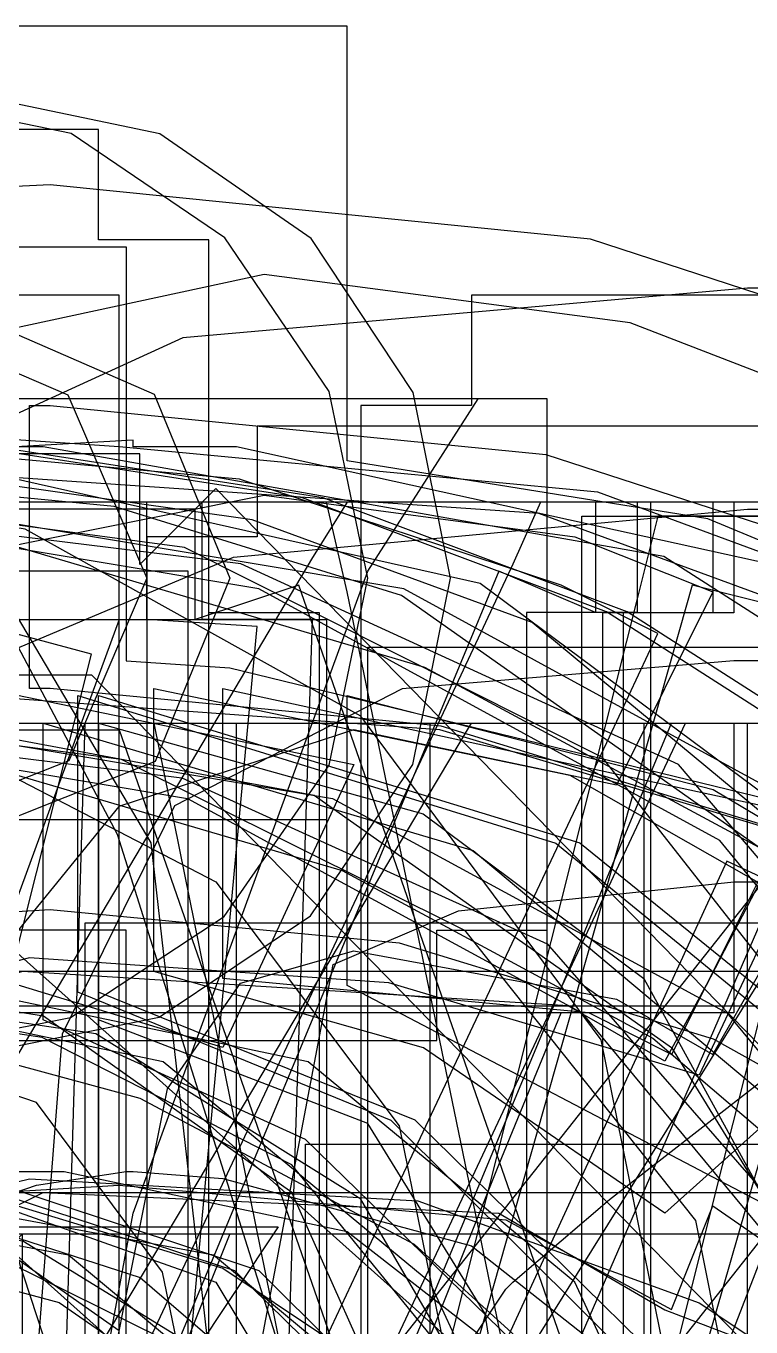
# Model space of a CAD drawing. Extents: x -3.32 to 3.32, y -1.71 to 5.73.
# Drawn here: x 0.181 to 1.107, y 4.067 to 5.729 of the extents above; entities that cross this region are included whole.
import ezdxf

# ---------------------------------------------------------------- set-up
doc = ezdxf.new("R2010")
doc.units = 0
doc.layers.get('0').update_dxf_attribs({"linetype": 'CONTINUOUS'})
for name, color, linetype in [('!', 7, 'CONTINUOUS'), ('#', 7, 'CONTINUOUS'), ('$', 7, 'CONTINUOUS'), ('%', 7, 'CONTINUOUS'), ('&', 7, 'CONTINUOUS'), ("'", 7, 'CONTINUOUS'), ('(', 7, 'CONTINUOUS'), (')', 7, 'CONTINUOUS'), ('1', 7, 'CONTINUOUS'), ('2', 7, 'CONTINUOUS'), ('3', 7, 'CONTINUOUS'), ('4', 7, 'CONTINUOUS'), ('5', 7, 'CONTINUOUS'), ('6', 7, 'CONTINUOUS'), ('7', 7, 'CONTINUOUS'), ('8', 7, 'CONTINUOUS'), ('9', 7, 'CONTINUOUS'), ('@', 7, 'CONTINUOUS'), ('[', 7, 'CONTINUOUS'), (']', 7, 'CONTINUOUS'), ('^', 7, 'CONTINUOUS'), ('A', 7, 'CONTINUOUS'), ('B', 7, 'CONTINUOUS'), ('C', 7, 'CONTINUOUS'), ('D', 7, 'CONTINUOUS'), ('d_', 7, 'CONTINUOUS'), ('E', 7, 'CONTINUOUS'), ('F', 7, 'CONTINUOUS'), ('f_', 7, 'CONTINUOUS'), ('G', 7, 'CONTINUOUS'), ('H', 7, 'CONTINUOUS'), ('I', 7, 'CONTINUOUS'), ('i_', 7, 'CONTINUOUS'), ('J', 7, 'CONTINUOUS'), ('j_', 7, 'CONTINUOUS'), ('K', 7, 'CONTINUOUS'), ('l_', 7, 'CONTINUOUS'), ('M', 7, 'CONTINUOUS'), ('N', 7, 'CONTINUOUS'), ('O', 7, 'CONTINUOUS'), ('P', 7, 'CONTINUOUS'), ('Q', 7, 'CONTINUOUS'), ('R', 7, 'CONTINUOUS'), ('S', 7, 'CONTINUOUS'), ('T', 7, 'CONTINUOUS'), ('t_', 7, 'CONTINUOUS'), ('U', 7, 'CONTINUOUS'), ('V', 7, 'CONTINUOUS'), ('W', 7, 'CONTINUOUS'), ('X', 7, 'CONTINUOUS'), ('Y', 7, 'CONTINUOUS'), ('Z', 7, 'CONTINUOUS'), ('{', 7, 'CONTINUOUS'), ('|', 7, 'CONTINUOUS'), ('}', 7, 'CONTINUOUS')]:
    doc.layers.add(name, color=color, linetype=linetype)

msp = doc.modelspace()

# ---------------------------------------------------------------- linework, layer by layer
at = {"layer": '!', "color": 7}
for points in [[(-0.546806, 5.120472), (-0.546806, 4.970556), (-0.432153, 1.442778), (-0.432153, 1.310472), (-0.291042, 1.310472), (0.291042, 1.310472), (0.432153, 1.310472), (0.432153, 1.442778), (0.546806, 4.970556), (0.405694, 4.970556), (0.405694, 5.120472), (-0.405694, 5.120472), (-0.546806, 5.120472), (-0.546806, 5.120472)], [(-0.255764, 4.83825), (0.255764, 4.83825), (0.15875, 1.592694), (-0.15875, 1.592694), (-0.255764, 4.83825), (-0.255764, 4.83825)]]:
    msp.add_lwpolyline(points, dxfattribs=at)
at = {"layer": '#', "color": 7}
for points in [[(1.622778, 5.102861), (1.093611, 5.102861), (0.987778, 5.102861), (0.961319, 4.997028), (0.643819, 3.735833), (-0.035278, 3.735833), (0.264583, 4.926472), (0.132292, 4.96175), (0.132292, 5.102861), (-0.405694, 5.102861), (-0.520347, 5.102861), (-0.520347, 5.102861)], [(-0.299861, 4.820639), (-0.052917, 4.820639), (-0.352778, 3.63), (-0.396875, 3.453611), (-0.211667, 3.453611), (0.749653, 3.453611), (0.864306, 3.453611), (0.890764, 3.559444), (1.208264, 4.820639)]]:
    msp.add_lwpolyline(points, dxfattribs=at)
at = {"layer": '$', "color": 7}
for points in [[(1.446389, 4.935193), (1.051608, 5.099485), (0.590903, 5.173332), (0.590903, 5.587832), (0.590903, 5.728943), (0.449792, 5.728943), (-0.088194, 5.728943), (-0.229306, 5.728943), (-0.229306, 5.729028)], [(0.052917, 5.446806), (0.308681, 5.446806), (0.308681, 5.049916), (0.308681, 4.917639), (0.440972, 4.90889), (1.164167, 4.732501), (1.049514, 4.503224), (0.996597, 4.406196), (0.873125, 4.476751), (0.176389, 4.520834), (-0.124517, 4.430982), (-0.370417, 4.247446), (-0.54293, 4.002611), (-0.608542, 3.718279), (-0.503217, 3.312419), (-0.238125, 3.021557), (0.493889, 2.642307), (0.854939, 2.449976), (1.155347, 2.210168), (1.355974, 1.889571), (1.42875, 1.434057), (1.358051, 1.035694), (1.150556, 0.68439)], [(1.358194, 2.404083), (1.00099, 2.690313), (0.608542, 2.897972), (-0.070556, 3.25075), (-0.262382, 3.44942), (-0.326319, 3.718194), (-0.167569, 4.053333), (0.202847, 4.238528), (0.784931, 4.211999), (0.996597, 4.088526), (1.11125, 4.044443)]]:
    msp.add_lwpolyline(points, dxfattribs=at)
at = {"layer": '%', "color": 7}
for points in [[(1.578681, 5.120472), (1.578681, 4.979361), (1.464028, 5.067584), (-2.398889, 0.181583), (-2.575278, -0.047694), (-2.284236, -0.047694), (-1.613958, -0.047694), (-1.543403, -0.047694), (-1.508125, 0.005194), (2.354792, 4.891195), (2.54, 5.120472), (2.248958, 5.120472), (1.578681, 5.120472), (1.578681, 5.120472)], [(1.640417, 4.83825), (1.949097, 4.83825), (-1.684514, 0.234528), (-1.993194, 0.234528), (1.640417, 4.83825), (1.640417, 4.83825)]]:
    msp.add_lwpolyline(points, dxfattribs=at)
at = {"layer": '&', "color": 7}
for points in [[(2.099028, 0.190417), (1.261181, 1.231111), (1.622778, 1.989583), (1.666875, 2.121861), (1.543403, 2.165972), (1.031875, 2.377639), (0.899583, 2.430556), (0.846667, 2.307083), (0.670278, 1.971944), (0.194028, 2.509916), (0.490247, 2.732514), (0.75327, 3.027914), (0.946134, 3.401663), (1.031875, 3.859306), (0.915337, 4.433458), (0.608542, 4.847083), (0.179494, 5.085886), (-0.308681, 5.164583), (-0.440972, 5.173332), (-0.449792, 5.173332), (-0.449792, 5.173417)], [(-0.167569, 4.83825), (0.151432, 4.776552), (0.423333, 4.635417), (0.657451, 4.323681), (0.749653, 3.868139), (0.749653, 3.85939), (0.661753, 3.436905), (0.468257, 3.095538), (-0.070556, 2.651112), (-0.167569, 2.607029), (-0.167569, 2.968612), (0.259737, 3.36686), (0.414514, 3.850557), (0.355015, 4.136451), (0.194028, 4.353279), (-0.167569, 4.476751), (-0.167569, 4.838334), (-0.167569, 4.83825)]]:
    msp.add_lwpolyline(points, dxfattribs=at)
at = {"layer": "'", "color": 7}
msp.add_lwpolyline([(-0.485069, 5.120472), (-0.47625, 4.96175), (-0.361597, 3.824028), (-0.352778, 3.69175), (-0.220486, 3.69175), (0.229306, 3.69175), (0.361597, 3.69175), (0.370417, 3.824028), (0.47625, 4.96175), (0.335139, 4.970499), (0.335139, 5.120416), (-0.335139, 5.120416), (-0.485069, 5.120416), (-0.485069, 5.120472)], dxfattribs=at)
at = {"layer": '(', "color": 7}
for points in [[(0.352778, 0.640194), (0.167335, 1.421347), (0.097014, 2.36), (0.168489, 3.404173), (0.3175, 4.212083), (0.617361, 5.032306), (0.758472, 5.252778), (0.493889, 5.252778), (0.079375, 5.252778), (0.008819, 5.252778), (0.008819, 5.252778)], [(0.167569, 4.970556), (0.299861, 4.970556), (0.044097, 4.273805), (-0.111163, 3.435626), (-0.185208, 2.36), (-0.113465, 1.372205), (0.079375, 0.552028), (0.396875, -0.162361), (0.246944, -0.162361), (0.002117, 0.296225), (-0.220486, 0.948889), (-0.381737, 1.732419), (-0.440972, 2.492306), (-0.385249, 3.208431), (-0.238125, 3.9475), (-0.042606, 4.555262), (0.167569, 4.970556), (0.167569, 4.970556)]]:
    msp.add_lwpolyline(points, dxfattribs=at)
at = {"layer": ')', "color": 7}
for points in [[(0.252109, 0.144929), (0.493889, 0.869528), (0.661674, 1.687489), (0.723194, 2.492306), (0.665006, 3.248862), (0.511528, 4.018056), (0.297854, 4.69577), (0.035278, 5.191028), (-0.008819, 5.252778), (-0.079375, 5.252778), (-0.493889, 5.252778), (-0.758472, 5.252778), (-0.758472, 5.252778)], [(-0.299861, 4.970556), (-0.176389, 4.970556), (0.038195, 4.555304), (0.238125, 3.9475), (0.385249, 3.208431), (0.440972, 2.492306), (0.381737, 1.732419), (0.220486, 0.948889), (-0.002117, 0.296225), (-0.246944, -0.162361), (-0.405694, -0.162361), (-0.088194, 0.552028), (0.109056, 1.372205), (0.185208, 2.36), (0.111163, 3.435626), (-0.044097, 4.273805), (-0.299861, 4.970556), (-0.299861, 4.970556)]]:
    msp.add_lwpolyline(points, dxfattribs=at)
at = {"color": 7}
for points in [[(-1.102431, 0.481472), (-0.740833, 1.257584), (-0.714375, 1.319306), (-0.732014, 1.372222), (-0.863774, 1.8679), (-0.917222, 2.562861), (-0.839363, 3.392334), (-0.643819, 3.912222), (-0.35763, 4.183798), (0.026458, 4.265), (0.432153, 4.141528), (0.564444, 4.053333), (0.635, 4.20325), (0.926042, 4.820639), (0.987778, 4.952917), (0.864306, 5.014639), (0.453399, 5.149929), (0, 5.191028), (0, 5.191028)], [(0, 4.908805), (0.599722, 4.785361), (0.432153, 4.42375), (0.026458, 4.547222), (-0.484839, 4.431716), (-0.881944, 4.070972), (-1.117107, 3.454849), (-1.199444, 2.562861), (-1.147703, 1.881506), (-1.014236, 1.354583), (-1.243542, 0.843056), (-1.593776, 1.55132), (-1.728611, 2.562861), (-1.601959, 3.606255), (-1.252361, 4.335556), (-0.717638, 4.76604), (0, 4.908805), (0, 4.908805)], [(1.305278, 4.705972), (1.208264, 4.600139), (1.075972, 4.661861), (0.723194, 3.894583), (0.705556, 3.868054), (0.705556, 3.832777), (0.723194, 3.762221), (0.865966, 3.267157), (0.926042, 2.562777), (0.843773, 1.728863), (0.643819, 1.204554), (0.362039, 0.937406), (-0.017639, 0.86061), (-0.440972, 0.992887), (-0.582083, 1.107554), (-0.661458, 0.939999), (-0.961319, 0.313804)]]:
    msp.add_lwpolyline(points, dxfattribs=at)
at = {"layer": '1', "color": 7}
for points in [[(-0.026458, 5.120472), (-0.070556, 5.076389), (-1.305278, 3.841667), (-1.402292, 3.735833), (-1.305278, 3.638805), (-0.740833, 3.074361), (-0.635, 2.968528), (-0.537986, 3.074361), (-0.105833, 3.506528), (-0.105833, 0.102222), (-0.105833, -0.038889), (0.035278, -0.038889), (0.837847, -0.038889), (0.837847, 0.102222), (0.978958, 0.102222), (0.978958, 4.979361), (0.978958, 5.120472), (0.837847, 5.120472), (0.035278, 5.120472), (-0.026458, 5.120472), (-0.026458, 5.120472)], [(0.088194, 4.83825), (0.696736, 4.83825), (0.696736, 0.243333), (0.176389, 0.243333), (0.176389, 3.841667), (0.176389, 4.185639), (-0.070556, 3.938695), (-0.635, 3.37425), (-1.005417, 3.735833), (0.088194, 4.83825), (0.088194, 4.83825)]]:
    msp.add_lwpolyline(points, dxfattribs=at)
at = {"layer": '2', "color": 7}
for points in [[(-0.132292, 5.15575), (-0.893858, 5.039333), (-1.278849, 4.888359), (-1.605139, 4.670694), (-1.684514, 4.600139), (-1.640417, 4.503139), (-1.402292, 4.018056), (-1.340556, 3.876944), (-1.208264, 3.956305), (-0.803114, 4.147299), (-0.123472, 4.20325), (0.121215, 4.167206), (0.352778, 4.053333), (0.518194, 3.851446), (0.582083, 3.524167), (0.513935, 3.223944), (0.32833, 2.871665), (-0.282222, 2.113056), (-1.552222, 0.948889), (-1.596319, 0.904806), (-1.596319, 0.843056), (-1.596319, 0.102222)], [(1.710972, 0.746028), (1.710972, 0.887139), (1.569861, 0.887139), (-0.15875, 0.887139), (0.79375, 1.839639), (1.383745, 2.659402), (1.570623, 3.093462), (1.640417, 3.532972), (1.537925, 4.088318), (1.217083, 4.608972), (0.660584, 5.001297), (0.293391, 5.114917), (-0.132292, 5.15575), (-0.132292, 5.15575)], [(-1.314097, 0.781305), (-0.079375, 1.919028), (0.576651, 2.713628), (0.785925, 3.120452), (0.864306, 3.524167), (0.766658, 3.971545), (0.520347, 4.273805), (0.2014, 4.436619), (-0.123472, 4.485472), (-0.795777, 4.426925), (-1.217083, 4.265), (-1.322917, 4.503139), (-0.743528, 4.76956), (-0.132292, 4.873528), (-0.132292, 4.873528)], [(-0.132292, 4.873528), (0.548878, 4.746228), (1.005417, 4.42375), (1.271386, 3.99087), (1.358194, 3.532972), (1.297063, 3.176997), (1.130502, 2.795681), (0.582083, 2.024861), (-0.590903, 0.843056), (-0.837847, 0.604916)]]:
    msp.add_lwpolyline(points, dxfattribs=at)
at = {"layer": '3', "color": 7}
for points in [[(-0.246944, 5.146944), (-0.951999, 5.089996), (-1.358194, 4.988194), (-1.499306, 4.944083), (-1.446389, 4.802972), (-1.217083, 4.20325), (-1.164167, 4.070972), (-1.040694, 4.123889), (-0.772343, 4.213621), (-0.326319, 4.265), (0.098939, 4.203204), (0.299861, 4.062139)], [(1.370075, 0.650111), (1.534629, 1.030839), (1.596319, 1.513333), (1.533507, 1.942122), (1.36635, 2.284431), (1.126764, 2.541053), (0.846667, 2.712778), (1.128889, 2.889167), (1.34293, 3.223752), (1.42875, 3.647639), (1.289727, 4.319423), (0.917222, 4.794167), (0.383212, 5.06281), (-0.246944, 5.146944), (-0.246944, 5.146944)], [(0.655111, 3.93613), (0.520347, 4.238528), (0.203286, 4.463741), (-0.326319, 4.547222), (-0.740067, 4.500458), (-0.996597, 4.414916), (-1.120069, 4.74125), (-0.790997, 4.824333), (-0.246944, 4.864722), (-0.246944, 4.864722)], [(-0.246944, 4.864722), (0.302376, 4.792043), (0.740833, 4.573695), (1.035854, 4.202647), (1.146528, 3.647639), (1.081429, 3.333233), (0.917222, 3.083194), (0.485069, 2.809806), (0.511528, 2.6775), (0.493889, 2.527584), (0.760003, 2.445807), (1.026621, 2.254096), (1.231925, 1.945566), (1.314097, 1.513333), (1.266288, 1.101241), (1.137363, 0.792517), (0.723194, 0.410917)]]:
    msp.add_lwpolyline(points, dxfattribs=at)
at = {"layer": '4', "color": 7}
for points in [[(1.252361, 0.102222), (1.252361, 1.098805), (1.622778, 1.098805), (1.763889, 1.098805), (1.763889, 1.239916), (1.763889, 1.866111), (1.763889, 2.007222), (1.622778, 2.007222), (1.252361, 2.007222), (1.252361, 4.979361), (1.252361, 5.120472), (1.11125, 5.120472), (0.308681, 5.120472), (0.167569, 5.120472), (0.167569, 5.120472)], [(0.449792, 4.83825), (0.970139, 4.83825), (0.970139, 1.866111), (1.11125, 1.866111), (1.11125, 1.725), (1.481667, 1.725), (1.481667, 1.381028), (1.11125, 1.381028), (0.970139, 1.381028), (0.970139, 1.239916), (0.970139, 0.243333), (0.449792, 0.243333), (0.449792, 4.83825), (0.449792, 4.83825)]]:
    msp.add_lwpolyline(points, dxfattribs=at)
at = {"layer": '5', "color": 7}
for points in [[(1.434964, 0.75732), (1.579082, 1.167373), (1.631597, 1.680917), (1.520048, 2.269919), (1.199635, 2.777731), (0.691714, 3.134011), (0.017639, 3.268417), (-0.520347, 3.224306), (-0.608542, 3.206808), (-0.47625, 4.18578), (1.225903, 4.18578), (1.367014, 4.18578), (1.367014, 4.326891), (1.367014, 4.979502), (1.367014, 5.120613), (1.225903, 5.120613), (-1.190625, 5.120613), (-1.314097, 5.120613), (-1.314097, 5.120472)], [(-1.067153, 4.83825), (1.084792, 4.83825), (1.084792, 4.467861), (-0.599722, 4.467861), (-0.714375, 4.467861), (-0.732014, 4.344361), (-0.899583, 3.189028), (-0.917222, 2.986195), (-0.917222, 2.968415), (-0.970139, 2.536276), (-0.987778, 2.395165), (-1.331736, 2.395165), (-1.296458, 2.792026), (-1.199444, 3.709248), (-1.067153, 4.838137), (-1.067153, 4.83825)]]:
    msp.add_lwpolyline(points, dxfattribs=at)
at = {"layer": '6', "color": 7}
for points in [[(1.446389, 4.882248), (0.835945, 5.105927), (0.114653, 5.155637), (0.114653, 5.15575)], [(0.114653, 4.873528), (0.708901, 4.830069), (1.181806, 4.688333), (1.040694, 4.388472), (0.6443, 4.506138), (0.185208, 4.538417), (-0.35369, 4.39817), (-0.732014, 4.035694)], [(1.380146, 2.97595), (0.880181, 3.372369), (0.220486, 3.541749), (0.211667, 3.400638), (0.088194, 3.400638), (0.088194, 3.550583), (-0.079375, 3.524054), (-0.635, 3.33886), (-0.493889, 3.885637), (-0.216292, 4.15851), (0.185208, 4.256082), (0.681495, 4.227979), (1.040694, 4.097304), (1.172986, 4.009137)]]:
    msp.add_lwpolyline(points, dxfattribs=at)
at = {"layer": '7', "color": 7}
for points in [[(-1.605139, 5.120472), (-1.605139, 4.979361), (-1.605139, 4.32675), (-1.605139, 4.185639), (-1.464028, 4.185639), (0.440972, 4.185639), (-1.172986, 0.155139), (-1.243542, -0.038889), (-1.040694, -0.038889), (-0.299861, -0.038889), (-0.299861, 0.102222), (-0.167569, 0.049306), (1.728611, 4.926472), (1.799167, 5.120472), (1.596319, 5.120472), (-1.464028, 5.120472), (-1.605139, 5.120472), (-1.605139, 5.120472)], [(-1.322917, 4.83825), (1.384653, 4.83825), (-0.396875, 0.243333), (-0.829028, 0.243333), (0.784931, 4.273805), (0.864306, 4.467861), (0.652639, 4.467861), (-1.322917, 4.467861), (-1.322917, 4.83825), (-1.322917, 4.83825)]]:
    msp.add_lwpolyline(points, dxfattribs=at)
at = {"layer": '8', "color": 7}
for points in [[(1.217083, 0.331754), (1.552155, 0.796895), (1.675694, 1.39892), (1.608273, 1.805355), (1.427552, 2.147035), (0.855486, 2.677726), (1.2961, 3.160873), (1.443223, 3.446691), (1.499306, 3.762532), (1.427698, 4.259454), (1.190625, 4.697364), (0.760747, 5.016448), (0.141111, 5.155976), (0.008819, 5.164724), (-0.008819, 5.164724), (-0.008819, 5.164583)], [(0.273403, 4.83825), (0.688019, 4.72251), (0.970139, 4.511944), (1.156294, 4.171754), (1.217083, 3.762306), (1.161232, 3.507524), (1.01376, 3.248012), (0.564444, 2.774528), (0.652639, 2.6775), (0.573264, 2.554028), (1.155462, 2.064425), (1.32985, 1.759417), (1.393472, 1.398695), (1.298043, 0.907325), (1.031875, 0.534361)], [(0.273403, 0.587306), (0.766973, 0.852909), (0.915725, 1.062861), (0.970139, 1.310472), (0.90372, 1.612316), (0.732014, 1.866111), (0.273403, 2.227694), (0.273403, 2.783333), (0.308681, 2.818611), (0.6522, 3.193931), (0.77319, 3.445451), (0.820208, 3.744639), (0.767456, 4.083309), (0.617361, 4.32675), (0.273403, 4.459028), (0.273403, 4.83825), (0.273403, 4.83825)], [(-0.008819, 4.238584), (0.008819, 4.238584), (0.123472, 4.229835), (0.423333, 4.124002), (0.505014, 3.987738), (0.537986, 3.744752), (0.434479, 3.382399), (0.194028, 3.100946), (-0.008819, 3.259696), (-0.008819, 3.215585), (-0.061736, 3.242114), (-0.440972, 3.515531), (-0.564444, 3.735833), (-0.440972, 4.070972), (-0.114653, 4.220917), (-0.008819, 4.238415), (-0.008819, 4.238584)]]:
    msp.add_lwpolyline(points, dxfattribs=at)
at = {"layer": '9', "color": 7}
for points in [[(1.190625, 0.596083), (1.437687, 1.017857), (1.626802, 1.559561), (1.747759, 2.232478), (1.790347, 3.047888), (1.690693, 3.852716), (1.375833, 4.511916), (0.827213, 4.966682), (0.469747, 5.097862), (0.061736, 5.155722), (0.052917, 5.01461), (-0.070556, 5.01461), (-0.070556, 5.155722), (-0.070556, 5.15575)], [(0.202847, 4.83825), (0.752148, 4.675348), (1.146528, 4.344361), (1.416574, 3.776995), (1.508125, 3.047917), (1.46658, 2.264882), (1.351771, 1.631655), (1.178438, 1.135503), (0.961319, 0.763695)], [(0.344392, 0.689054), (0.723194, 1.045917), (0.935532, 1.538941), (1.005417, 2.10425), (1.005417, 2.448194), (0.79375, 2.236528), (0.714375, 2.192416), (0.696736, 2.174919), (0.687917, 2.157139), (0.519637, 2.011724), (0.202847, 1.88375), (0.202847, 2.174806), (0.536537, 2.319767), (0.802016, 2.564495), (0.977373, 2.894392), (1.040694, 3.294861), (0.977827, 3.703949), (0.803228, 4.047717), (0.5379, 4.306099), (0.202847, 4.459028), (0.202847, 4.83825), (0.202847, 4.83825)], [(-0.079375, 4.23864), (-0.070556, 4.23864), (0.044097, 4.221143), (0.326772, 4.129886), (0.553333, 3.934888), (0.703869, 3.651504), (0.758472, 3.295087), (0.7046, 2.948801), (0.555283, 2.680368), (0.328966, 2.498809), (0.044097, 2.413142), (-0.070556, 2.395645), (-0.079375, 2.395645), (-0.194028, 2.413142), (-0.45369, 2.507985), (-0.657329, 2.692412), (-0.790272, 2.957691), (-0.837847, 3.295087), (-0.788752, 3.637796), (-0.652541, 3.915605), (-0.445823, 4.114669), (-0.185208, 4.221143), (-0.079375, 4.23864), (-0.079375, 4.23864)]]:
    msp.add_lwpolyline(points, dxfattribs=at)
at = {"layer": '@', "color": 7}
for points in [[(2.274853, 0.503831), (2.786944, 0.913498), (3.102901, 1.538102), (3.210278, 2.333415), (3.16283, 2.94246), (3.020545, 3.525786), (2.783508, 4.06635), (2.451806, 4.547109), (2.025672, 4.950486), (1.507777, 5.259184), (0.901862, 5.456588), (0.211667, 5.526082), (0.026458, 5.517333), (-0.088194, 5.499835), (-0.088194, 5.526364), (-0.088194, 5.526195)], [(0.185208, 5.243972), (0.211667, 5.243972), (0.844952, 5.181285), (1.393396, 5.003311), (1.858093, 4.725181), (2.240139, 4.362028), (2.539486, 3.92706), (2.754639, 3.433714), (2.884522, 2.8974), (2.928056, 2.333528), (2.832833, 1.620599), (2.566458, 1.09), (2.154942, 0.756914)], [(1.166239, 4.694807), (0.711112, 4.834353), (0.211667, 4.882361), (0.185208, 4.882361), (0.185208, 5.243972), (0.185208, 5.243972)], [(-1.755069, 0.604916), (-2.047229, 1.276136), (-2.169583, 2.095417), (-2.051019, 3.01211), (-1.693333, 3.762306), (-1.423287, 4.059361), (-1.088858, 4.297519), (-0.68625, 4.470918), (-0.211667, 4.573695), (-0.097014, 4.591192), (-0.097014, 4.573695), (0.061736, 4.591192), (0.211667, 4.599941), (0.657267, 4.55755), (1.058483, 4.434718), (1.411118, 4.237956)]]:
    msp.add_lwpolyline(points, dxfattribs=at)
at = {"layer": '[', "color": 7}
for points in [[(-0.652639, 5.252778), (-0.652639, 5.111667), (-0.652639, -0.303472), (-0.652639, -0.444583), (-0.511528, -0.444583), (0.705556, -0.444583), (0.846667, -0.444583), (0.846667, -0.303472), (0.846667, 0.234528), (0.846667, 0.375639), (0.705556, 0.375639), (0.15875, 0.375639), (0.15875, 4.432584), (0.705556, 4.432584), (0.705556, 4.573695), (0.846667, 4.573695), (0.846667, 5.111667), (0.846667, 5.252778), (0.705556, 5.252778), (-0.511528, 5.252778), (-0.652639, 5.252778), (-0.652639, 5.252778)], [(-0.370417, 4.970556), (0.564444, 4.970556), (0.564444, 4.714806), (0.017639, 4.714806), (-0.123472, 4.714806), (-0.123472, 4.573695), (-0.123472, 0.234528), (-0.123472, 0.093417), (0.017639, 0.093417), (0.564444, 0.093417), (0.564444, -0.162361), (-0.370417, -0.162361), (-0.370417, 4.970556), (-0.370417, 4.970556)]]:
    msp.add_lwpolyline(points, dxfattribs=at)
at = {"layer": ']', "color": 7}
for points in [[(-0.652639, 5.252778), (-0.652639, 5.111667), (-0.652639, 4.573695), (-0.652639, 4.432584), (-0.511528, 4.432584), (0.026458, 4.432584), (0.026458, 0.375639), (-0.511528, 0.375639), (-0.652639, 0.375639), (-0.652639, 0.234528), (-0.652639, -0.303472), (-0.652639, -0.444583), (-0.511528, -0.444583), (0.705556, -0.444583), (0.846667, -0.444583), (0.846667, -0.303472), (0.846667, 5.111667), (0.846667, 5.252778), (0.705556, 5.252778), (-0.511528, 5.252778), (-0.652639, 5.252778), (-0.652639, 5.252778)], [(-0.370417, 4.970556), (0.564444, 4.970556), (0.564444, -0.162361), (-0.370417, -0.162361), (-0.370417, 0.093417), (0.167569, 0.093417), (0.308681, 0.093417), (0.308681, 0.234528), (0.308681, 4.573695), (0.167569, 4.573695), (0.167569, 4.714806), (-0.370417, 4.714806), (-0.370417, 4.970556), (-0.370417, 4.970556)]]:
    msp.add_lwpolyline(points, dxfattribs=at)
at = {"layer": '^', "color": 7}
for points in [[(-0.379236, 5.182222), (-0.423333, 5.138139), (-2.2225, 3.294861), (-2.451806, 3.05675), (-2.116667, 3.05675), (-1.455208, 3.05675), (-1.402292, 3.05675), (-1.358194, 3.092028), (0, 4.309083), (1.358194, 3.092028), (1.402292, 3.05675), (1.455208, 3.05675), (2.116667, 3.05675), (2.451806, 3.05675), (2.2225, 3.294861), (0.423333, 5.138139), (0.326319, 5.041111), (0.326319, 5.182222), (-0.326319, 5.182222), (-0.379236, 5.182222), (-0.379236, 5.182222)], [(-0.264583, 4.9), (0.264583, 4.9), (1.790347, 3.338972), (1.516944, 3.338972), (0.097014, 4.608972), (0, 4.697139), (-0.097014, 4.608972), (-1.516944, 3.338972), (-1.790347, 3.338972), (-0.264583, 4.9), (-0.264583, 4.9)]]:
    msp.add_lwpolyline(points, dxfattribs=at)
at = {"layer": 'A', "color": 7}
for points in [[(-0.493889, 5.111667), (-0.529167, 5.014639), (-2.2225, 0.146305), (-2.293056, -0.038889), (-2.090208, -0.038889), (-1.27, -0.038889), (-1.164167, -0.038889), (-1.137708, 0.058139), (-0.820208, 0.966528), (-0.626181, 0.966528), (0.635, 0.966528), (0.820208, 0.966528), (1.137708, 0.058139), (1.172986, -0.038889), (1.27, -0.038889), (2.090208, -0.038889), (2.293056, -0.038889), (2.2225, 0.146305), (0.529167, 5.014639), (0.396875, 4.970556), (0.396875, 5.111667), (-0.396875, 5.111667), (-0.493889, 5.111667), (-0.493889, 5.111667)], [(-0.299861, 4.829444), (0.299861, 4.829444), (1.896181, 0.243333), (1.367014, 0.243333), (0.141111, 3.797584), (0.008819, 4.185639), (-0.123472, 3.797584), (-1.367014, 0.243333), (-1.896181, 0.243333), (-0.299861, 4.829444), (-0.299861, 4.829444)]]:
    msp.add_lwpolyline(points, dxfattribs=at)
at = {"layer": 'B', "color": 7}
for points in [[(1.614894, 0.654799), (1.780776, 1.031578), (1.843264, 1.513333), (1.736441, 2.051471), (1.464028, 2.448194), (1.031875, 2.712778), (1.403247, 3.080048), (1.518405, 3.33653), (1.561042, 3.647639), (1.411381, 4.319815), (1.014236, 4.785361), (0.455012, 5.041764), (-0.185208, 5.120472), (-0.520347, 5.120472), (-0.652639, 5.120472), (-0.661458, 5.120472), (-0.79375, 5.120472), (-1.5875, 5.120472), (-1.728611, 5.120472), (-1.728611, 5.120472)], [(-0.379236, 4.83825), (-0.185208, 4.83825), (0.379766, 4.768322), (0.846667, 4.556028), (1.161886, 4.194099), (1.278819, 3.647639), (1.222717, 3.323549), (1.079972, 3.071465), (0.687917, 2.809806), (0.714375, 2.6775), (0.696736, 2.527584), (0.975356, 2.442649), (1.261181, 2.245361), (1.476271, 1.938804), (1.561042, 1.513333), (1.5126, 1.103632), (1.382623, 0.79911), (0.970139, 0.428528)], [(0.56568, 0.614367), (0.855486, 0.816583), (1.029116, 1.126498), (1.084792, 1.513333), (1.026981, 1.892707), (0.846667, 2.210084), (0.543026, 2.424071), (0.141111, 2.501111), (-0.379236, 2.501111), (-0.379236, 2.748056), (-0.202847, 2.748056), (0.104238, 2.753728), (0.440972, 2.845084), (0.71334, 3.128071), (0.820208, 3.647639), (0.777277, 3.940543), (0.608542, 4.229722), (0.270149, 4.441329), (-0.264583, 4.52075), (-0.379236, 4.52075), (-0.379236, 4.83825), (-0.379236, 4.83825)], [(-0.652639, 4.238528), (-0.520347, 4.238528), (-0.264583, 4.238528), (0.176855, 4.176439), (0.405694, 4.035694), (0.509268, 3.856314), (0.537986, 3.647639), (0.470758, 3.260105), (0.308681, 3.100833), (-0.202847, 3.030278), (-0.520347, 3.030278), (-0.652639, 3.030278), (-0.652639, 4.238528), (-0.652639, 4.238528)]]:
    msp.add_lwpolyline(points, dxfattribs=at)
at = {"layer": 'C', "color": 7}
for points in [[(0.3175, 5.199861), (0.167569, 5.191112), (-0.635693, 4.973191), (-0.981881, 4.748728), (-1.278819, 4.450279), (-1.518462, 4.080985), (-1.695663, 3.642883), (-1.843264, 2.562946), (-1.695663, 1.478578), (-1.518462, 1.037438), (-1.278819, 0.666751)], [(1.173731, 5.031974), (0.449792, 5.191197), (0.3175, 5.191197), (0.3175, 5.199946), (0.3175, 5.199861)], [(0.590903, 4.873528), (1.058344, 4.753495), (1.464028, 4.511944), (1.128889, 4.220917), (0.590903, 4.503139), (0.590903, 4.873528), (0.590903, 4.873528)], [(0.3175, 0.728558), (0.3175, 0.852002), (0.194028, 0.869782), (-0.156499, 0.993924), (-0.449792, 1.293115), (-0.66246, 1.804724), (-0.749653, 2.563115), (-0.666388, 3.324322), (-0.458611, 3.833115), (-0.163592, 4.12518), (0.194028, 4.247615), (0.308681, 4.265113), (0.3175, 4.265113), (0.432153, 4.256364), (0.749767, 4.170184), (1.031875, 3.947669), (1.137708, 4.035864)]]:
    msp.add_lwpolyline(points, dxfattribs=at)
at = {"layer": 'D', "color": 7}
for points in [[(1.566893, 0.707091), (1.876393, 1.192281), (2.089954, 1.842407), (2.169583, 2.6775), (2.127774, 3.131621), (2.002971, 3.571227), (1.796109, 3.982893), (1.508125, 4.353194), (1.139303, 4.667225), (0.690409, 4.909405), (0.163099, 5.065299), (-0.440972, 5.120472), (-0.846667, 5.120472), (-0.978958, 5.120472), (-0.987778, 5.120472), (-1.120069, 5.120472), (-1.913819, 5.120472), (-2.054931, 5.120472), (-2.054931, 5.120472)], [(-0.705556, 4.83825), (-0.440972, 4.83825), (0.111236, 4.788872), (0.584564, 4.649986), (0.981687, 4.435461), (1.305278, 4.159167), (1.740178, 3.470403), (1.887361, 2.6775), (1.816941, 1.899072), (1.629019, 1.312627), (1.358601, 0.888272), (1.040694, 0.596111)], [(0.419633, 0.688567), (0.716028, 0.867973), (0.9525, 1.116472), (1.244633, 1.795919), (1.331736, 2.695139), (1.251386, 3.337794), (0.943681, 3.929861), (0.676857, 4.17192), (0.326481, 4.358401), (-0.114376, 4.478334), (-0.652639, 4.52075), (-0.705556, 4.52075), (-0.705556, 4.83825), (-0.705556, 4.83825)], [(-0.978958, 4.238528), (-0.846667, 4.238528), (-0.652639, 4.238528), (-0.161722, 4.201224), (0.223217, 4.097893), (0.732014, 3.744639), (0.981556, 3.25746), (1.049514, 2.695139), (0.968625, 1.863874), (0.723194, 1.284028), (0.30215, 0.941354), (-0.335139, 0.825417), (-0.846667, 0.825417), (-0.978958, 0.825417), (-0.978958, 4.238528), (-0.978958, 4.238528)]]:
    msp.add_lwpolyline(points, dxfattribs=at)
at = {"layer": 'd_', "color": 7}
for points in [[(0.749653, 5.385084), (0.749653, 5.243972), (0.608542, 5.243972), (0.608542, 3.771111), (0.546806, 3.806389), (0.177102, 3.956619), (-0.246944, 4.00925), (-0.83847, 3.90451), (-1.384653, 3.559444), (-1.608023, 3.283333), (-1.780662, 2.934855), (-1.891997, 2.512818), (-1.931458, 2.016028), (-1.807296, 1.144451), (-1.645428, 0.741975)], [(1.693333, 0.102222), (1.693333, 5.243972), (1.693333, 5.385084), (1.552222, 5.385084), (0.749653, 5.385084), (0.749653, 5.385084)], [(0.890764, 5.102861), (1.411111, 5.102861), (1.411111, 0.243333), (0.926042, 0.243333), (0.890764, 0.543194), (0.890764, 0.560692), (0.890764, 5.10272), (0.890764, 5.102861)]]:
    msp.add_lwpolyline(points, dxfattribs=at)
at = {"layer": 'E', "color": 7}
for points in [[(1.605139, 5.120472), (-0.370417, 5.120472), (-0.370417, 4.979361), (-0.502708, 4.979361), (-0.502708, 5.120472), (-0.643819, 5.120472), (-1.446389, 5.120472), (-1.5875, 5.120472), (-1.5875, 5.120472)], [(-0.229306, 4.83825), (1.464028, 4.83825), (1.464028, 4.52075), (-0.229306, 4.52075), (-0.229306, 4.83825), (-0.229306, 4.83825)], [(1.393472, 2.977361), (-0.370417, 2.977361), (-0.502708, 2.977361), (-0.502708, 4.238528), (-0.370417, 4.238528), (1.605139, 4.238528)]]:
    msp.add_lwpolyline(points, dxfattribs=at)
at = {"layer": 'F', "color": 7}
for points in [[(1.719792, 5.120472), (-0.246944, 5.120472), (-0.246944, 4.979361), (-0.379236, 4.979361), (-0.379236, 5.120472), (-0.520347, 5.120472), (-1.331736, 5.120472), (-1.472847, 5.120472), (-1.472847, 5.120472)], [(-0.105833, 4.83825), (1.578681, 4.83825), (1.578681, 4.52075), (-0.105833, 4.52075), (-0.105833, 4.83825), (-0.105833, 4.83825)], [(1.516944, 2.977361), (-0.246944, 2.977361), (-0.379236, 2.977361), (-0.379236, 4.238528), (-0.246944, 4.238528), (1.719792, 4.238528)]]:
    msp.add_lwpolyline(points, dxfattribs=at)
at = {"layer": 'f_', "color": 7}
for points in [[(0.485069, 5.411528), (-0.140131, 5.276777), (-0.546806, 4.917639), (-0.736447, 4.474857), (-0.820208, 3.973972), (-1.199444, 3.973972), (-1.340556, 3.973972), (-1.340556, 3.832861), (-1.340556, 3.294861), (-1.340556, 3.15375), (-1.199444, 3.15375), (-0.846667, 3.15375), (-0.846667, 2.977361), (-0.846667, 0.102222)], [(0.238125, 0.102222), (0.238125, 2.977361), (0.238125, 3.15375), (0.687917, 3.15375), (0.829028, 3.15375), (0.829028, 3.294861), (0.829028, 3.832861), (0.829028, 3.973972), (0.687917, 3.973972), (0.282222, 3.973972), (0.361597, 4.370833), (0.45484, 4.505954), (0.599722, 4.547222), (0.934861, 4.485472), (1.058333, 4.414916), (1.128889, 4.538417), (1.384653, 5.014639), (1.446389, 5.129306), (1.340556, 5.199861), (0.9525, 5.349806), (0.485069, 5.411528), (0.485069, 5.411528)], [(-0.564444, 0.243333), (-0.564444, 2.977361), (-0.564444, 3.294861), (-0.564444, 3.435972), (-0.705556, 3.435972), (-1.058333, 3.435972), (-1.058333, 3.69175), (-0.696736, 3.69175), (-0.564444, 3.69175), (-0.555625, 3.824028), (-0.479, 4.343888), (-0.308681, 4.758889), (-0.012092, 5.030023), (0.485069, 5.129306), (0.485069, 5.129306)], [(0.485069, 5.129306), (0.881944, 5.076389), (1.058333, 5.005833), (0.934861, 4.758889), (0.599722, 4.829444), (0.299223, 4.731788), (0.105833, 4.494306), (-0.026458, 3.841667), (-0.035278, 3.69175), (0.114653, 3.69175), (0.546806, 3.69175), (0.546806, 3.435972), (0.097014, 3.435972), (-0.044097, 3.435972), (-0.044097, 3.294861), (-0.044097, 2.977361), (-0.044097, 0.243333)]]:
    msp.add_lwpolyline(points, dxfattribs=at)
at = {"layer": 'G', "color": 7}
for points in [[(1.658056, 4.626922), (0.995616, 5.05113), (0.202847, 5.191366), (0.070556, 5.191366), (0.061736, 5.191366), (0.061736, 5.191028)], [(0.343958, 4.882361), (0.875452, 4.771638), (1.331736, 4.511944), (0.996597, 4.212083), (0.688382, 4.423429), (0.343958, 4.52075), (0.343958, 4.882361), (0.343958, 4.882361)], [(-0.617361, 3.77145), (-0.353862, 4.077146), (-0.035278, 4.230061), (0.070556, 4.25659), (0.070556, 4.265339), (0.202847, 4.265339), (0.229306, 4.265339), (0.590964, 4.188652), (0.899583, 3.947839)]]:
    msp.add_lwpolyline(points, dxfattribs=at)
at = {"layer": 'H', "color": 7}
msp.add_lwpolyline([(1.993194, 0.102222), (1.993194, 4.979361), (1.993194, 5.120472), (1.852083, 5.120472), (1.058333, 5.120472), (1.058333, 4.979361), (0.917222, 4.979361), (0.917222, 2.977361), (-0.776111, 2.977361), (-0.908403, 2.977361), (-0.908403, 4.979361), (-0.908403, 5.120472), (-1.049514, 5.120472), (-1.860903, 5.120472), (-2.002014, 5.120472), (-2.002014, 5.120472)], dxfattribs=at)
at = {"layer": 'I', "color": 7}
for points in [[(-0.537986, 5.120472), (-0.537986, 4.979361), (-0.537986, 0.102222), (-0.537986, -0.038889), (-0.396875, -0.038889), (0.414514, -0.038889), (0.555625, -0.038889), (0.555625, 0.102222), (0.555625, 4.979361), (0.414514, 4.979361), (0.414514, 5.120472), (-0.396875, 5.120472), (-0.537986, 5.120472), (-0.537986, 5.120472)], [(-0.255764, 4.83825), (0.273403, 4.83825), (0.273403, 0.243333), (-0.255764, 0.243333), (-0.255764, 4.83825), (-0.255764, 4.83825)]]:
    msp.add_lwpolyline(points, dxfattribs=at)
at = {"layer": 'i_', "color": 7}
for points in [[(0, 5.640833), (-0.239091, 5.591357), (-0.432277, 5.457449), (-0.561459, 5.260893), (-0.608542, 5.023472), (-0.56112, 4.785391), (-0.431372, 4.592088), (-0.238074, 4.462339), (0, 4.414916), (0.237424, 4.462001), (0.43398, 4.591189), (0.567886, 4.784379), (0.617361, 5.023472), (0.568234, 5.261941), (0.434908, 5.45838), (0.238469, 5.591706), (0, 5.640833), (0, 5.640833)], [(0, 5.358611), (0.234382, 5.257854), (0.335139, 5.023472), (0.23531, 4.790191), (0, 4.697139), (-0.234178, 4.789291), (-0.326319, 5.023472), (-0.233274, 5.258786), (0, 5.358611), (0, 5.358611)]]:
    msp.add_lwpolyline(points, dxfattribs=at)
at = {"layer": 'J', "color": 7}
for points in [[(0.47625, 5.2175), (0.47625, 5.076389), (0.335139, 5.076389), (0.335139, 1.354583), (0.335139, 1.345834), (0.290005, 1.134947), (0.176389, 1.00189), (-0.308681, 0.896057), (-0.864306, 0.993057), (-1.287639, 1.169446), (-1.402292, 1.248835), (-1.481667, 1.125362), (-1.825625, 0.58739)], [(1.282707, 0.637139), (1.42875, 1.284112), (1.42875, 5.076474), (1.42875, 5.217585), (1.287639, 5.217585), (0.47625, 5.217585), (0.47625, 5.2175)], [(0.617361, 4.935278), (1.146528, 4.935278), (1.146528, 1.284028), (1.03596, 0.766453), (0.740833, 0.446195), (0.304417, 0.265689), (-0.229306, 0.208056), (-0.850382, 0.316408), (-1.499306, 0.578472), (-1.305278, 0.869528), (-0.943681, 0.719583), (-0.308681, 0.61375), (0.042912, 0.647966), (0.335139, 0.7725), (0.537656, 1.011923), (0.617361, 1.34575), (0.617361, 4.935278), (0.617361, 4.935278)]]:
    msp.add_lwpolyline(points, dxfattribs=at)
at = {"layer": 'j_', "color": 7}
for points in [[(0.114653, 5.640833), (-0.125816, 5.591357), (-0.322034, 5.457449), (-0.454248, 5.260893), (-0.502708, 5.023472), (-0.453909, 4.785391), (-0.321129, 4.592088), (-0.124799, 4.462339), (0.114653, 4.414916), (0.350699, 4.462339), (0.544223, 4.592088), (0.675097, 4.785391), (0.723194, 5.023472), (0.675445, 5.260893), (0.545151, 5.457449), (0.351743, 5.591357), (0.114653, 5.640833), (0.114653, 5.640833)], [(0.114653, 5.358611), (0.344625, 5.258786), (0.440972, 5.023472), (0.345553, 4.789291), (0.114653, 4.697139), (-0.123935, 4.789291), (-0.220486, 5.023472), (-0.123031, 5.258786), (0.114653, 5.358611), (0.114653, 5.358611)]]:
    msp.add_lwpolyline(points, dxfattribs=at)
at = {"layer": 'K', "color": 7}
for points in [[(1.816806, 0.181724), (0.185208, 2.47478), (1.693333, 4.9), (1.834444, 5.120472), (1.578681, 5.120472), (0.670278, 5.120472), (0.590903, 5.120472), (0.546806, 5.049916), (-0.635, 3.05675), (-0.643819, 3.048001), (-0.643819, 4.979446), (-0.643819, 5.120557), (-0.784931, 5.120557), (-1.596319, 5.120557), (-1.737431, 5.120557), (-1.737431, 5.120472)], [(0.749653, 4.83825), (1.322917, 4.83825), (-0.105833, 2.545194), (0.008819, 2.474639), (-0.105833, 2.395278), (1.42875, 0.243333), (0.855486, 0.243333), (-0.370417, 2.060139), (-0.370417, 2.959722), (0.749653, 4.83825), (0.749653, 4.83825)]]:
    msp.add_lwpolyline(points, dxfattribs=at)
at = {"layer": 'l_', "color": 7}
msp.add_lwpolyline([(-0.79375, 5.385084), (-0.79375, 5.243972), (-0.79375, 1.363417), (-0.79375, 1.284028), (-0.687917, 0.587306), (-0.460979, 0.198654), (-0.035278, -0.038889), (0.370417, -0.074167), (0.934861, -0.038889), (1.058333, -0.021391), (1.058333, 0.102081), (1.058333, 0.587165), (1.058333, 0.728276), (0.917222, 0.728276), (0.458611, 0.816442), (0.343281, 0.9512), (0.299861, 1.239775), (0.299861, 5.243831), (0.299861, 5.384942), (0.15875, 5.384942), (-0.652639, 5.384942), (-0.79375, 5.384942), (-0.79375, 5.385084)], dxfattribs=at)
at = {"layer": 'M', "color": 7}
msp.add_lwpolyline([(2.390069, 0.102222), (2.390069, 4.979361), (2.390069, 5.120472), (2.248958, 5.120472), (1.446389, 5.120472), (1.446389, 4.979361), (1.314097, 5.032306), (0, 2.007222), (-0.008819, 2.02472), (-1.322917, 5.032165), (-1.358194, 5.120331), (-1.446389, 5.120331), (-2.257778, 5.120331), (-2.257778, 5.120472)], dxfattribs=at)
at = {"layer": 'N', "color": 7}
for points in [[(1.905, 0.102335), (1.905, 4.979474), (1.905, 5.120585), (1.763889, 5.120585), (0.961319, 5.120585), (0.961319, 4.979474), (0.820208, 4.979474), (0.820208, 2.139641), (-0.555625, 4.573808), (-0.811389, 5.023585), (-0.811389, 5.120585), (-0.9525, 5.120585), (-1.755069, 5.120585), (-1.896181, 5.120585), (-1.896181, 5.120472)], [(1.102431, 4.83825), (1.622778, 4.83825), (1.622778, 0.243333), (1.031875, 0.243333), (-0.537986, 3.021472), (-0.537986, 3.965139), (0.837847, 1.548611), (1.102431, 1.081195), (1.102431, 1.619167), (1.102431, 4.83825), (1.102431, 4.83825)]]:
    msp.add_lwpolyline(points, dxfattribs=at)
at = {"layer": 'O', "color": 7}
for points in [[(1.596319, 0.657946), (1.839195, 1.030167), (2.019221, 1.473392), (2.169583, 2.562946), (2.019268, 3.648348), (1.839248, 4.088577), (1.596319, 4.459112), (1.296652, 4.757562), (0.948573, 4.980634), (0.560565, 5.125946), (0.141111, 5.191112), (0.132292, 5.050001), (0.008819, 5.050001), (0.008819, 5.199946), (0.008819, 5.199861)], [(0.273403, 4.873528), (0.888384, 4.685239), (1.384653, 4.282639), (1.75369, 3.564821), (1.887361, 2.562861), (1.753738, 1.556824), (1.384653, 0.83425), (0.888478, 0.432207), (0.273403, 0.243333), (0.273403, 0.631389), (0.678163, 0.797318), (1.014236, 1.125278), (1.269911, 1.723949), (1.367014, 2.562861), (1.27006, 3.398267), (1.014236, 4.000417), (0.678096, 4.330715), (0.273403, 4.494306), (0.273403, 4.873528), (0.273403, 4.873528)], [(-0.008819, 4.265), (0.008819, 4.265), (0.123472, 4.256251), (0.478073, 4.138564), (0.776111, 3.841723), (0.994526, 3.328252), (1.084792, 2.562918), (0.994041, 1.793432), (0.776111, 1.284084), (0.47677, 0.991056), (0.114653, 0.869584), (0.008819, 0.851804), (-0.008819, 0.851804), (-0.123472, 0.869584), (-0.478073, 0.987257), (-0.776111, 1.284084), (-0.994526, 1.797559), (-1.084792, 2.562918), (-0.993976, 3.33276), (-0.776111, 3.841723), (-0.481026, 4.13111), (-0.123472, 4.247418), (-0.008819, 4.264915), (-0.008819, 4.265)]]:
    msp.add_lwpolyline(points, dxfattribs=at)
at = {"layer": 'P', "color": 7}
for points in [[(-0.467431, 0.102222), (-0.467431, 1.725), (-0.335139, 1.725), (-0.017639, 1.725), (0.730269, 1.844535), (1.322917, 2.192416), (1.707743, 2.746965), (1.843264, 3.47125), (1.799994, 3.839981), (1.678637, 4.168099), (1.252361, 4.688333), (0.663469, 5.010024), (0, 5.120472), (-0.335139, 5.120472), (-0.467431, 5.120472), (-0.47625, 5.120472), (-0.608542, 5.120472), (-1.402292, 5.120472), (-1.543403, 5.120472), (-1.543403, 5.120472)], [(-0.194028, 4.83825), (0, 4.83825), (0.572453, 4.741733), (1.075972, 4.467861), (1.428348, 4.042538), (1.561042, 3.47125), (1.447008, 2.852407), (1.128889, 2.395278), (0.634839, 2.107778), (-0.017639, 2.007222), (-0.194028, 2.007222), (-0.194028, 2.307083), (0.114653, 2.307083), (0.450273, 2.360568), (0.767292, 2.554028), (0.992764, 2.922903), (1.075972, 3.47125), (1.039314, 3.78288), (0.881944, 4.123889), (0.541248, 4.405324), (-0.008819, 4.52075), (-0.194028, 4.52075), (-0.194028, 4.83825), (-0.194028, 4.83825)], [(-0.467431, 4.238528), (-0.335139, 4.238528), (-0.008819, 4.238528), (0.420424, 4.158549), (0.652639, 3.965139), (0.764439, 3.715104), (0.79375, 3.47125), (0.72671, 3.020912), (0.564444, 2.756861), (0.351202, 2.626241), (0.114653, 2.589306), (-0.335139, 2.589306), (-0.467431, 2.589306), (-0.467431, 4.238528), (-0.467431, 4.238528)]]:
    msp.add_lwpolyline(points, dxfattribs=at)
at = {"layer": 'Q', "color": 7}
for points in [[(1.288665, 0.434906), (1.736383, 0.966983), (2.034694, 1.684083), (2.143125, 2.562946), (1.99281, 3.648348), (1.81279, 4.088577), (1.569861, 4.459112), (1.270194, 4.757562), (0.922115, 4.980634), (0.534107, 5.125946), (0.114653, 5.191112), (-0.026458, 5.199861), (-0.035278, 5.199861), (-0.035278, 5.199861)], [(0.246944, 4.873528), (0.857365, 4.684933), (1.349375, 4.282639), (1.722822, 3.564821), (1.860903, 2.562861), (1.74727, 1.691856), (1.442494, 1.011369), (1.00076, 0.542184)], [(0.246944, 0.631389), (0.651705, 0.797318), (0.987778, 1.125278), (1.243452, 1.723949), (1.340556, 2.562861), (1.239192, 3.398267), (0.978958, 4.000417), (0.647101, 4.330292), (0.246944, 4.494306), (0.246944, 4.873528), (0.246944, 4.873528)], [(-0.035278, 4.265), (-0.026458, 4.265), (0.088194, 4.256251), (0.447205, 4.138564), (0.749653, 3.841723), (0.968068, 3.328252), (1.058333, 2.562918), (0.967582, 1.793432), (0.749653, 1.284084), (0.450311, 0.991056), (0.088194, 0.869584), (-0.026458, 0.851804), (-0.035278, 0.851804), (-0.149931, 0.869584), (-0.504532, 0.987257), (-0.802569, 1.284084), (-1.020985, 1.797559), (-1.11125, 2.562918), (-1.024844, 3.33276), (-0.811389, 3.841723), (-0.511894, 4.13111), (-0.149931, 4.247418), (-0.035278, 4.264915), (-0.035278, 4.265)]]:
    msp.add_lwpolyline(points, dxfattribs=at)
at = {"layer": 'R', "color": 7}
for points in [[(1.843264, 0.172721), (0.784931, 1.99836), (1.138739, 2.254411), (1.414722, 2.587552), (1.594091, 2.994306), (1.658056, 3.471194), (1.614786, 3.839925), (1.493429, 4.168043), (1.067153, 4.688277), (0.47826, 5.009968), (-0.185208, 5.120416), (-0.520347, 5.120416), (-0.652639, 5.120416), (-0.661458, 5.120416), (-0.79375, 5.120416), (-1.5875, 5.120416), (-1.728611, 5.120416), (-1.728611, 5.120472)], [(0.961319, 0.243333), (0.079375, 1.936667), (0.035278, 2.024861), (-0.061736, 2.007363), (-0.379236, 2.007363), (-0.379236, 2.307224), (-0.070556, 2.307224), (0.265065, 2.360709), (0.582083, 2.554169), (0.807556, 2.923044), (0.890764, 3.471391), (0.854106, 3.783021), (0.696736, 4.12403), (0.356039, 4.405466), (-0.194028, 4.520891), (-0.379236, 4.520891), (-0.379236, 4.838391), (-0.379236, 4.83825)], [(-0.379236, 4.83825), (-0.185208, 4.83825), (0.387244, 4.741733), (0.890764, 4.467861), (1.243139, 4.042538), (1.375833, 3.47125), (1.317941, 3.021712), (1.152369, 2.649856), (0.891272, 2.357968), (0.546806, 2.148333), (0.608542, 2.016028), (0.485069, 1.945472), (1.472847, 0.243333)], [(-0.652639, 4.238528), (-0.520347, 4.238528), (-0.194028, 4.238528), (0.235216, 4.158549), (0.467431, 3.965139), (0.57923, 3.715104), (0.608542, 3.47125), (0.541502, 3.020912), (0.379236, 2.756861), (0.165994, 2.626241), (-0.070556, 2.589306), (-0.520347, 2.589306), (-0.652639, 2.589306), (-0.652639, 4.238528), (-0.652639, 4.238528)]]:
    msp.add_lwpolyline(points, dxfattribs=at)
at = {"layer": 'S', "color": 7}
for points in [[(1.446389, 4.935532), (0.911298, 5.133479), (0.299861, 5.191282), (0.167569, 5.20003), (0.149931, 5.20003), (0.149931, 5.199861)], [(0.432153, 4.882361), (1.164167, 4.723611), (1.049514, 4.503139), (1.005417, 4.414916), (0.899583, 4.467861), (0.432153, 4.511944), (0.432153, 4.882361), (0.432153, 4.882361)], [(1.243542, 2.51017), (0.804153, 2.802662), (0.352778, 3.021726), (0.291042, 2.889421), (0.167569, 2.889421), (0.167569, 3.030532), (0.167569, 3.109893), (0.088194, 3.154004), (-0.220486, 3.392115), (-0.326319, 3.718448), (-0.211859, 3.998138), (0.070556, 4.212337), (0.149931, 4.238866), (0.299861, 4.247615), (0.79375, 4.203504), (1.005417, 4.088865), (1.058333, 4.221171), (1.172986, 4.141782)]]:
    msp.add_lwpolyline(points, dxfattribs=at)
at = {"layer": 'T', "color": 7}
for points in [[(-2.002014, 5.120472), (-2.002014, 4.979361), (-2.002014, 4.441389), (-2.002014, 4.300278), (-1.860903, 4.300278), (-0.537986, 4.300278), (-0.537986, 0.102222), (-0.537986, -0.038889), (-0.396875, -0.038889), (0.396875, -0.038889), (0.537986, -0.038889), (0.537986, 0.102222), (0.537986, 4.300278), (1.852083, 4.300278), (1.993194, 4.300278), (1.993194, 4.441389), (1.993194, 4.979361), (1.852083, 4.979361), (1.852083, 5.120472), (-1.860903, 5.120472), (-2.002014, 5.120472), (-2.002014, 5.120472)], [(-1.719792, 4.83825), (1.710972, 4.83825), (1.710972, 4.5825), (0.396875, 4.5825), (0.255764, 4.5825), (0.255764, 4.441389), (0.255764, 0.243333), (-0.255764, 0.243333), (-0.255764, 4.441389), (-0.255764, 4.5825), (-0.396875, 4.5825), (-1.719792, 4.5825), (-1.719792, 4.83825), (-1.719792, 4.83825)]]:
    msp.add_lwpolyline(points, dxfattribs=at)
at = {"layer": 't_', "color": 7}
msp.add_lwpolyline([(1.014236, 0.728276), (0.555625, 0.807637), (0.435333, 0.942327), (0.388056, 1.231111), (0.388056, 3.15375), (0.846667, 3.15375), (0.987778, 3.15375), (0.987778, 3.294861), (0.987778, 3.832861), (0.987778, 3.973972), (0.846667, 3.973972), (0.388056, 3.973972), (0.388056, 4.891195), (0.388056, 5.032306), (0.246944, 5.032306), (-0.546806, 5.032306), (-0.687917, 5.032306), (-0.687917, 5.032306)], dxfattribs=at)
at = {"layer": 'U', "color": 7}
msp.add_lwpolyline([(1.896181, 5.120472), (1.084792, 5.120472), (1.084792, 4.979361), (0.943681, 4.979361), (0.943681, 2.642222), (0.879685, 1.800456), (0.705556, 1.266389), (0.451471, 0.97999), (0.114653, 0.869528), (0, 0.851861), (-0.008819, 0.851861), (-0.123472, 0.869641), (-0.458981, 0.971985), (-0.714375, 1.257696), (-0.888653, 1.800036), (-0.9525, 2.642222), (-0.9525, 4.979361), (-0.9525, 5.120472), (-1.093611, 5.120472), (-1.896181, 5.120472), (-2.037292, 5.120472), (-2.037292, 5.120472)], dxfattribs=at)
at = {"layer": 'V', "color": 7}
for points in [[(0.617361, 0.031667), (2.204861, 4.935278), (2.266597, 5.120472), (2.072569, 5.120472), (1.172986, 5.120472), (1.172986, 4.979361), (1.031875, 5.014639), (0.008819, 1.4075), (0, 1.390002), (0, 1.372504), (0, 1.222588), (-1.023056, 5.014921), (-1.049514, 5.120754), (-1.164167, 5.120754), (-2.06375, 5.120754), (-2.06375, 5.120472)], [(1.278819, 4.83825), (1.878542, 4.83825), (0.388056, 0.216861), (0.282222, 0.216861), (0.282222, 1.363417), (0.282222, 1.372166), (1.278819, 4.838193), (1.278819, 4.83825)]]:
    msp.add_lwpolyline(points, dxfattribs=at)
at = {"layer": 'W', "color": 7}
for points in [[(1.322917, 1.460671), (0.590903, 5.005833), (0.564444, 5.120472), (0.449792, 5.120472), (0.132292, 5.120472), (0.008819, 5.120472), (-0.008819, 5.120472), (-0.132292, 5.120472), (-0.449792, 5.120472), (-0.564444, 5.120472), (-0.582083, 5.005833), (-1.367014, 1.460417), (-2.099028, 5.005833), (-2.125486, 5.120472), (-2.240139, 5.120472), (-3.139722, 5.120472), (-3.316111, 5.120472), (-3.316111, 5.120472)], [(0.273403, 4.83825), (0.343958, 4.83825), (1.172986, 0.746028), (1.446389, 0.746028), (1.455208, 0.798972), (2.354792, 4.83825), (2.963333, 4.83825), (1.719792, 0.216861), (0.899583, 0.216861), (0.273403, 3.109639), (0.273403, 4.83825), (0.273403, 4.83825)]]:
    msp.add_lwpolyline(points, dxfattribs=at)
at = {"layer": 'X', "color": 7}
for points in [[(1.887361, 0.164114), (0.679097, 2.47478), (1.957917, 4.91778), (1.834444, 4.979502), (1.834444, 5.120613), (0.926042, 5.120613), (0.837847, 5.120613), (0.802569, 5.041252), (0.008819, 3.347919), (0, 3.32139), (0, 3.286112), (0, 3.189112), (-0.008819, 3.20661), (-0.79375, 5.032249), (-0.837847, 5.120416), (-0.926042, 5.120416), (-1.834444, 5.120416), (-1.834444, 5.120472)], [(1.023056, 4.83825), (1.605139, 4.83825), (0.396875, 2.536389), (0.361597, 2.474639), (0.396875, 2.404083), (1.534583, 0.243333), (0.934861, 0.243333), (0.282222, 1.777917), (0.282222, 1.786666), (0.282222, 3.259499), (1.023056, 4.838165), (1.023056, 4.83825)]]:
    msp.add_lwpolyline(points, dxfattribs=at)
at = {"layer": 'Y', "color": 7}
for points in [[(0.511528, 0.102363), (0.511528, 2.06028), (1.949097, 4.91778), (2.046111, 5.120613), (1.816806, 5.120613), (0.908403, 5.120613), (0.908403, 4.979502), (0.784931, 5.032447), (-0.026458, 3.083336), (-0.044097, 3.127447), (-0.767292, 5.032447), (-0.899583, 4.979502), (-0.899583, 5.120613), (-1.807986, 5.120613), (-2.028472, 5.120613), (-2.028472, 5.120472)], [(1.005417, 4.83825), (1.5875, 4.83825), (0.246944, 2.148333), (0.229306, 2.121804), (0.229306, 2.086527), (0.229306, 0.243277), (-0.291042, 0.243277), (-0.291042, 1.716138), (-0.291042, 1.724887), (1.005417, 4.838137), (1.005417, 4.83825)]]:
    msp.add_lwpolyline(points, dxfattribs=at)
at = {"layer": 'Z', "color": 7}
for points in [[(-1.622778, 5.120472), (-1.622778, 4.979361), (-1.763889, 4.979361), (-1.763889, 4.335556), (-1.763889, 4.194444), (-1.622778, 4.194444), (0.502708, 4.194444), (-1.737431, 0.825417), (-1.763889, 0.790139), (-1.763889, 0.746028)], [(1.763889, 0.746028), (1.763889, 0.887139), (1.622778, 0.887139), (-0.502708, 0.887139), (1.737431, 4.256195), (1.763889, 4.291472), (1.763889, 4.335556), (1.763889, 4.979361), (1.763889, 5.120472), (1.622778, 5.120472), (-1.622778, 5.120472), (-1.622778, 5.120472)], [(-1.481667, 4.83825), (1.481667, 4.83825), (1.481667, 4.370833), (-0.811389, 0.940084), (-0.917222, 0.860694), (-1.261181, 0.604916), (-0.837847, 0.604916), (1.481667, 0.604916), (1.481667, 0.243333), (-1.481667, 0.243333), (-1.481667, 0.701944), (0.79375, 4.115084), (0.802569, 4.123832), (0.926042, 4.229666), (1.243542, 4.47661), (0.837847, 4.47661), (-1.481667, 4.47661), (-1.481667, 4.838193), (-1.481667, 4.83825)]]:
    msp.add_lwpolyline(points, dxfattribs=at)
at = {"layer": '{', "color": 7}
for points in [[(1.102431, 5.393889), (0.381166, 5.330766), (-0.097014, 5.111667), (-0.348548, 4.683969), (-0.423333, 4.035694), (-0.423333, 4.026946), (-0.423333, 3.242029), (-0.464642, 2.861184), (-0.564444, 2.651112), (-0.754305, 2.546415), (-1.11125, 2.501196), (-1.305278, 2.501196), (-1.446389, 2.501196), (-1.446389, 2.360085), (-1.446389, 1.892668), (-1.446389, 1.751557), (-1.305278, 1.751557), (-1.11125, 1.751557), (-0.756529, 1.707594), (-0.564444, 1.601612), (-0.464847, 1.393512), (-0.423333, 1.010724), (-0.423333, 0.216946)], [(0.467431, 0.234613), (0.47625, 1.054807), (0.434641, 1.525472), (0.299861, 1.875001), (0.044097, 2.130779), (0.299861, 2.36889), (0.431356, 2.722077), (0.467431, 3.197946), (0.47625, 4.01814), (0.573264, 4.529668), (0.733293, 4.59829), (1.084792, 4.635501), (1.305278, 4.635501), (1.446389, 4.635501), (1.446389, 4.776612), (1.446389, 5.252862), (1.446389, 5.393974), (1.305278, 5.393974), (1.102431, 5.393974), (1.102431, 5.393889)], [(-0.141111, 0.216861), (-0.141111, 1.010639), (-0.186692, 1.469529), (-0.352778, 1.795556), (-0.667813, 1.979501), (-1.11125, 2.033695), (-1.164167, 2.033695), (-1.164167, 2.218889), (-1.11125, 2.218889), (-1.11125, 2.227638), (-0.66673, 2.277789), (-0.352778, 2.456972), (-0.186898, 2.779929), (-0.141111, 3.233083), (-0.141111, 4.035638), (-0.075958, 4.600792), (0.088194, 4.899944), (0.445653, 5.050153), (1.102431, 5.11161), (1.102431, 5.111667)], [(1.102431, 5.111667), (1.164167, 5.111667), (1.164167, 4.917639), (1.084792, 4.917639), (0.661278, 4.882093), (0.370417, 4.732416), (0.22692, 4.44062), (0.194028, 4.018056), (0.194028, 3.197861), (0.156236, 2.777417), (0.061736, 2.51875), (-0.096292, 2.364879), (-0.361597, 2.262972), (-0.370417, 1.989583), (-0.099618, 1.88175), (0.061736, 1.725), (0.155707, 1.469861), (0.194028, 1.054722), (0.194028, 0.234528)]]:
    msp.add_lwpolyline(points, dxfattribs=at)
at = {"layer": '|', "color": 7}
msp.add_lwpolyline([(-0.396875, 5.59675), (-0.396875, 5.455639), (-0.396875, -1.494083), (-0.396875, -1.635194), (-0.255764, -1.635194), (0.273403, -1.635194), (0.414514, -1.635194), (0.414514, -1.494083), (0.414514, 5.455639), (0.273403, 5.455639), (0.273403, 5.59675), (-0.255764, 5.59675), (-0.396875, 5.59675), (-0.396875, 5.59675)], dxfattribs=at)
at = {"layer": '}', "color": 7}
msp.add_lwpolyline([(1.305278, 2.501111), (1.102431, 2.501111), (0.747419, 2.545759), (0.555625, 2.651028), (0.45582, 2.856697), (0.414514, 3.233139), (0.414514, 4.035694), (0.340761, 4.685409), (0.088194, 5.111667), (-0.384244, 5.327041), (-1.102431, 5.385084), (-1.305278, 5.393832), (-1.446389, 5.393832), (-1.446389, 5.393889)], dxfattribs=at)

doc.saveas('drawing.dxf')
